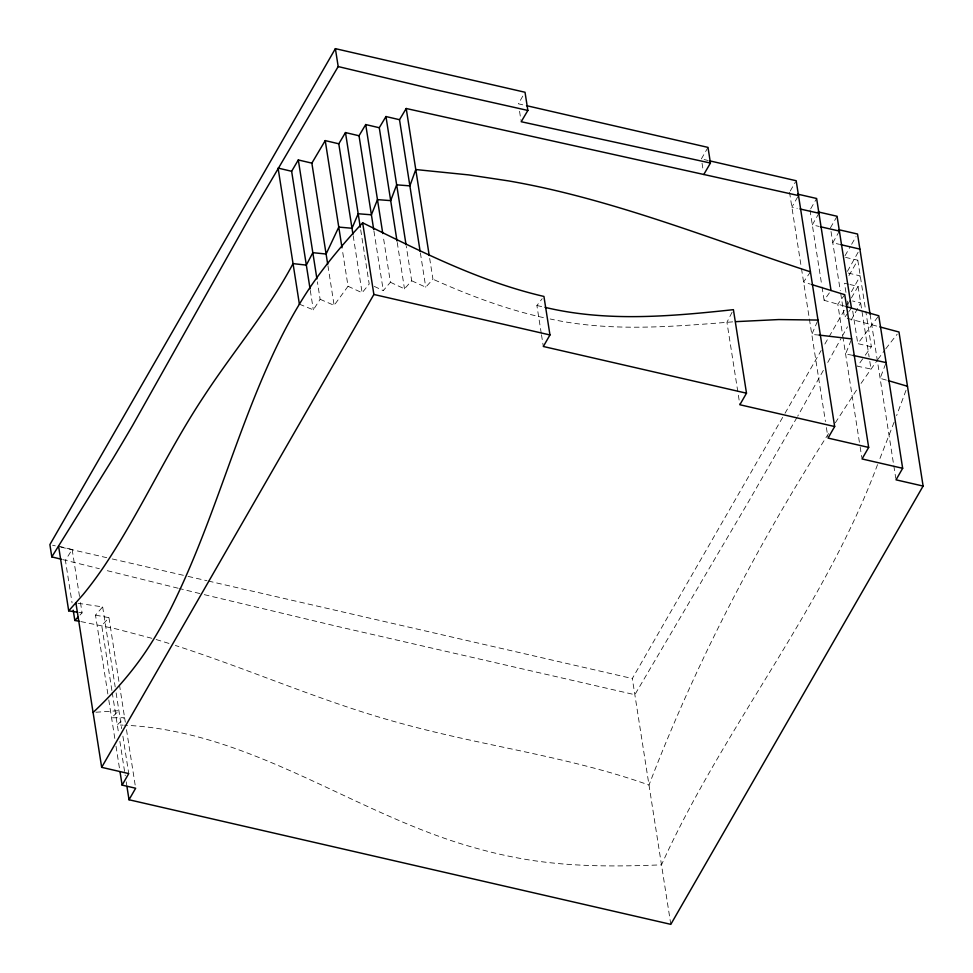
<?xml version="1.0" encoding="UTF-8"?>
<svg xmlns="http://www.w3.org/2000/svg" width="973" height="973" viewBox="0 0 973 973"><rect width="100%" height="100%" fill="white"/><g stroke="black" fill="none" stroke-linecap="round" stroke-linejoin="round"><path stroke-width="0.73" stroke-dasharray="4.87 3.65" d="M906.009 390.307L896.595 415.617M885.612 363.914L880.127 378.351L886.95 380.261M894.102 422.197L879.178 460.484M851.12 340.282L845.586 354.002L853.066 355.388M877.524 464.632C824.35 607.87 724.253 726.332 661.494 864.839C613.185 866.834 564.413 866.894 516.76 857.76A345.451 212.771 29.9 0 1 476.089 848.176C356.094 815.325 251.995 730.991 124.593 725.213M817.429 321.37L811.798 334.457L819.157 335.077M732.122 312.199L726.94 322.27L739.857 404.744M851.144 320.153L860.655 302.944L852.506 300.961M827.743 362.467L840.915 338.677M842.375 336.038L847.495 326.77M851.472 291.718L860.254 275.906L848.042 273.012M823.353 370.372L797.69 416.201M847.422 271.37L858.417 251.715M839.395 231.088L832.791 242.788L839.565 244.369M796.948 417.502L748.273 502.129L634.846 694.71L336.877 626.296L203.953 594.564M818.938 213.245L812.309 224.885L819.084 226.429M797.763 196.838L791.864 207.127L797.276 208.344M522.805 96.096L518.378 103.795L525.152 105.352M701.363 158.927L708.003 147.397M790.271 190.988L795.44 182.012M810.728 208.745L816.627 198.492M837.072 216.261L830.443 227.791L840.283 290.672M844.99 255.814L850.147 246.838M851.63 244.272L856.058 236.585M848.942 275.578L857.797 260.205L845.598 257.407M670.811 924.35L632.316 678.534L784.287 414.547M785.029 413.257L821.176 350.462M824.861 344.053L846.996 305.607M847.726 304.33L850.682 299.197M851.424 297.92L858.064 286.39L849.928 284.517M828.558 433.593C757.602 544.71 696.194 661.835 649.003 785.053C569.619 756.714 485.515 746.449 404.464 724.313C326.247 703.588 252.25 670.227 175.359 645.464M835.32 422.817L857.237 389.005M58.575 546.157L72.16 549.538L65.398 560.266L72.063 602.846M299.392 304.184L313.33 309.84L320.129 299.307L317.393 281.817M810.448 271.844L803.589 282.024L810.46 284.152M861.056 383.398L877.062 360.569M862.686 358.842L857.505 366.237L870.993 369.01L869.351 358.502M844.625 306.13L824.131 300.316L831.027 290.489M320.129 299.307L334.128 305.327L348.042 286.269L342.253 249.295M865.277 355.181L871.346 346.777L865.8 311.348M871.346 346.777L857.797 343.639L878.765 315.739M844.746 294.673L837.789 304.208L842.606 334.967M847.982 312.832L844.503 317.599L840.514 292.168M848.845 311.64L851.448 308.064M541.256 333.313L536.901 305.51L542.18 298.699M348.042 286.269L362.114 292.751L369.193 284.019L360.521 228.704M374.313 286.415L383.277 290.599L390.416 282.279L383.253 236.524M107.845 693.992L95.5 615.131L102.652 606.897L77.402 603.187M390.416 282.279L404.5 288.847L411.688 280.783L406.288 246.303M95.5 615.131L108.952 617.673L101.751 625.663L111.956 690.842M411.688 280.783L425.748 287.193L432.949 279.215L429.689 258.465M80.005 615.033L82.085 612.868L80.236 601.083M95.938 712.236L118.901 710.667L111.567 717.794L124.605 717.685L117.295 724.909L123.133 725.153M732.681 321.868C672.015 326.697 610.217 332.146 550.159 318.974M79.117 612.418L82.085 612.868M80.808 621.565L115.288 628.692L152.056 638.361M536.901 305.51L543.676 307.042M704.075 159.548L708.137 160.484M848.578 284.201L844.515 283.277L846.145 293.688M52.603 545.233L55.303 545.853M60.727 547.094L106.775 557.687M112.199 558.94L183.982 575.444M188.044 576.381L207.006 580.735M208.368 581.051L632.316 678.534M543.408 317.599C505.255 309.098 468.56 295.147 432.949 279.215M199.879 593.566L179.506 588.568M178.156 588.239L106.154 570.409M62.686 559.584L99.368 568.719M847.228 318.317L878.546 326.563M156.154 639.529L169.861 643.7M870.105 314.376L895.78 478.339M857.797 260.205L865.569 309.864M858.064 286.39L869.12 357.006M852.713 311.117L857.797 343.639M847.313 301.119L848.006 305.558M842.837 336.427L859.913 445.464M860.144 446.96L861.786 457.456M809.986 210.034L821.808 285.527M822.039 287.011L824.131 300.316M789.541 192.265L801.241 267.04M801.484 268.536L825.445 421.564M826.381 427.561L827.792 436.573M702.032 163.172L703.138 170.239M519.546 111.263L520.944 120.226M541.487 334.785L543.323 346.485M420.385 252.919L425.748 287.193M397.239 242.496L404.5 288.847M373.96 231.148L383.277 290.599M353.187 235.746L362.114 292.751M327.937 265.751L334.128 305.327M310.302 290.453L313.33 309.84M108.952 617.673L119.229 683.35M119.472 684.846L125.31 722.185M126.49 729.689L135.661 788.227M102.652 606.897L115.191 686.95M116.115 692.873L121.71 728.643M122.89 736.135L128.752 773.584M112.199 692.326L118.706 733.897M119.874 741.377L125.262 775.809M126.21 781.793L126.672 784.797M108.781 699.94L115.082 740.234M116.018 746.218L119.764 770.154M72.16 549.538L80.005 599.611M877.938 359.365A791.827 277.037 -77 0 1 884.907 349.976M885.783 348.821A791.827 277.037 -77 0 1 897.215 334.177"/><path stroke-width="1.46" d="M420.141 251.435L399.514 119.703L406.215 108.502L703.795 174.483L710.448 163.038L521.187 121.722L527.865 110.448L525.019 92.253L335.381 48.65L49.891 544.612L51.812 556.884L61.323 559.244M129.02 799.757L135.661 788.227L122.112 785.114L128.752 773.584L101.666 767.344L373.875 294.466L362.661 222.817C421.127 251.654 480.005 281.623 543.931 296.437L549.964 334.955L543.323 346.485L746.498 393.201L739.857 404.744L834.664 426.539L828.035 438.081L868.67 447.422L862.029 458.952L902.664 468.305L896.024 479.835L923.109 486.062L670.811 924.35L129.02 799.757L126.904 786.293M310.071 288.957L291.632 171.284L298.31 159.949L311.859 163.136L327.706 264.279M335.381 48.65L338.19 66.565L251.484 213.987L132.583 425.493A2214.718 774.885 -77 0 1 112.54 459.244L51.812 556.884M311.859 163.136L325.225 140.599L338.786 143.797L352.944 234.25M338.786 143.797L345.476 132.571L359.025 135.758L373.729 229.664M359.025 135.758L365.714 124.556L379.275 127.731L397.008 241M379.275 127.731L385.965 116.541L399.514 119.703M93.067 712.491C114.546 692.241 134.201 669.923 150.061 644.977A295.415 103.357 -77 0 0 169.959 610.241C213.841 523.304 236.743 427.597 279.701 340.246A322.914 112.977 -77 0 1 299.392 304.184C317.052 274.568 339.224 247.993 362.661 222.817M77.621 612.199L68.706 610.862L83.058 594.612A421.151 147.349 -77 0 0 103.989 566.505C140.635 511.713 167.465 451.058 204.002 396.181C233.106 351.606 267.976 310.801 293.043 263.622L306.325 265.106L312.832 252.676L326.101 254.026L338.774 227.098L352.007 228.254L358.186 213.756L371.406 214.802L377.475 199.623L390.684 200.633L396.656 184.834L409.876 185.867L415.775 169.545L468.84 174.921L508.952 180.966A646.996 398.492 29.9 0 1 549.404 189.103C638.543 209.523 723.742 243.396 810.448 271.844M79.312 621.297L74.824 620.47L77.937 617.21M735.552 321.662L778.741 319.558L817.989 320.056M819.157 335.077L851.667 338.908M853.066 355.388L886.111 362.601M527.865 110.448L433.131 89.188L338.19 66.565M703.795 174.483L798.492 195.561M818.938 213.245L799.988 208.964M545.026 307.346C606.884 322.16 670.92 316.395 733.411 309.669L746.498 393.201M820.434 226.745L839.395 231.088M526.502 105.656L708.003 147.397L710.448 163.038M709.487 160.8L796.182 180.735L834.664 426.539M797.665 194.138L816.627 198.492L831.027 290.489L844.746 294.673L868.67 447.422M818.111 211.895L837.072 216.261L851.448 308.064L878.765 315.739L902.664 468.305M838.568 229.664L857.529 234.019L870.105 314.376M373.875 294.466L549.964 334.955M859.889 249.1L840.915 244.685M291.632 171.284L278.083 168.086L299.392 304.184M879.908 326.928L898.979 332L923.109 486.062M888.325 380.638L907.481 386.281M845.987 306.519L851.448 308.064M831.027 290.489L811.823 284.578M406.215 108.502L429.227 255.51M385.965 116.541L406.057 244.795M365.714 124.556L382.79 233.569M345.476 132.571L360.29 227.208M325.225 140.599L342.01 247.811M298.31 159.949L316.93 278.898M120.007 771.65L122.112 785.114M75.918 602.98L101.666 767.344M73.218 610.193L74.824 620.47M58.575 546.157L68.706 610.862"/></g></svg>
